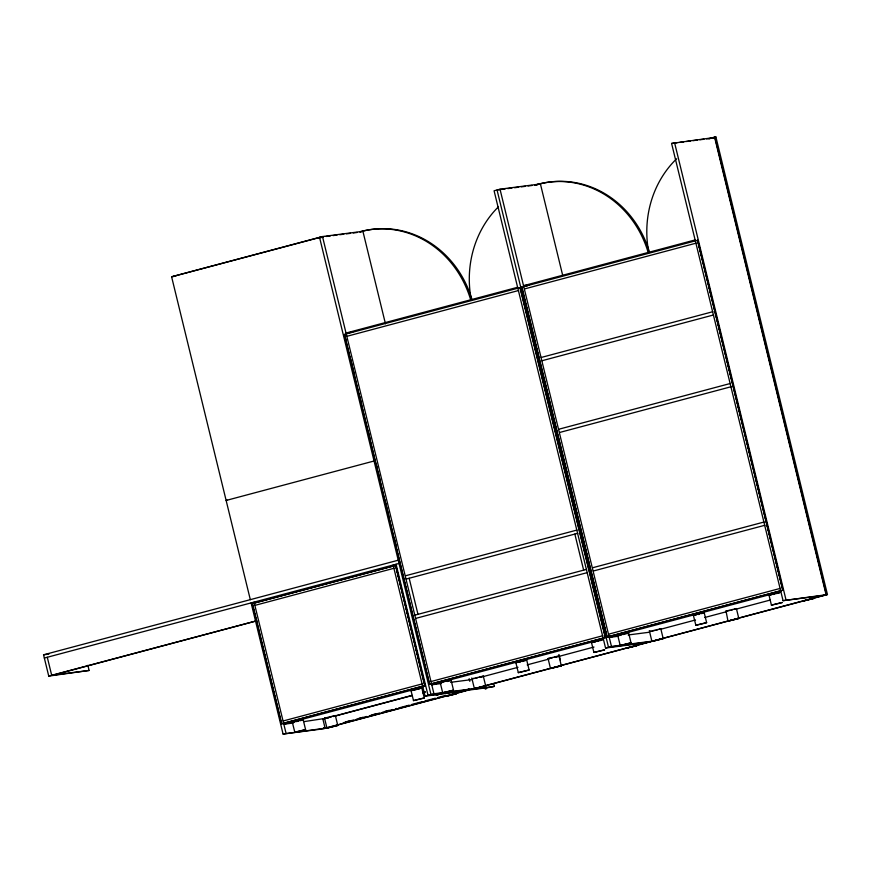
<?xml version="1.0" encoding="UTF-8"?>
<svg xmlns="http://www.w3.org/2000/svg" width="871" height="871" viewBox="0 0 871 871"><rect width="100%" height="100%" fill="white"/><g stroke="black" fill="none" stroke-linecap="round" stroke-linejoin="round"><path stroke-width="1.31" d="M294.823 732.282L292.351 722.32L296.967 720.938L303.173 719.696L305.59 729.637L294.768 732.25L305.59 729.615M303.173 719.718L302.618 719.969M324.535 718.161L335.357 715.527L337.774 725.478L326.952 728.102L324.535 718.183L328.051 717.573M335.302 715.592L332.624 716.441M326.952 728.102L337.774 725.445M413.496 700.556L411.025 690.67L416.708 689.026L421.847 688.046L424.264 697.987L413.442 700.622L424.264 697.965M421.847 688.068L420.693 688.504M442.697 692.815L440.28 682.875L445.419 681.351L451.102 680.24L453.519 690.191L442.697 692.815L453.519 690.159M482.719 676.342L483.285 676.07L485.702 686.021L474.88 688.645L485.702 685.989M526.705 660.098L515.882 662.7L518.299 672.652L529.122 670.017L526.705 660.076L525.202 660.643M558.768 654.97L561.305 665.858L550.483 668.482L548.066 658.53L558.888 655.907L558.061 656.266M550.483 668.482L561.305 665.825M593.968 652.412L604.735 649.831L593.913 652.488L591.496 642.537L602.318 639.902L600.413 640.599M617.789 635.525L628.612 632.89L631.029 642.842L620.206 645.476L617.789 635.558L618.758 635.46M620.206 645.476L631.029 642.809M659.282 629.298L660.795 628.72L663.212 638.672L652.39 641.306L663.158 638.628M695.864 625.324L693.392 615.362L698.531 613.848L704.214 612.727L706.631 622.678L695.809 625.28L706.631 622.645M704.214 612.759L701.482 613.652M725.576 611.192L736.398 608.557L738.815 618.508L727.993 621.143L726.055 611.202M736.343 608.633L734.503 609.243M727.993 621.143L738.815 618.475M438.276 694.666L436.153 695.156L438.298 694.655M449.948 680.708L451.102 680.24M482.131 676.538L479.671 677.224M301.671 720.263L300.016 720.731M449.207 680.926L446.997 681.525M626.303 633.696L628.612 632.89M556.994 656.592L554.783 657.191M419.539 688.841L417.742 689.32M523.972 660.991L522.099 661.481M776.66 593.597L779.828 592.563L769.006 595.22L771.423 605.138L782.245 602.514L771.423 605.138M658.062 629.646L656.179 630.136M250.315 599.662L171.609 276.793L322.499 236.553L362.913 231.316L385.461 323.816M562.644 275.16L540.423 183.966L500.008 189.203L494.086 190.782L605.552 648.024L645.966 642.787M823.476 595.437L783.062 600.674L671.595 143.443L714.971 137.411L826.427 594.653L737.846 618.279M320.887 237.162L171.609 276.793M173.329 276.575L175.92 275.835M359.952 232.111L362.913 231.316M540.423 183.966L534.761 185.109M713.001 137.945L714.971 137.411M517.614 287.278L346.016 333.049L352.755 332.178M695.123 239.939L523.525 285.699L528.915 285.002M344.099 334.518L520.194 287.582L605.487 637.507L429.403 684.443L344.448 334.573M521.609 287.18L697.704 240.244L782.996 590.157L606.913 637.093L521.609 287.18L607.131 637.06M347.028 336.271L518.626 290.5M524.538 288.922L696.136 243.151M541.25 357.458L712.848 311.698M542.045 360.714L713.632 314.943M374.062 460.999L226.133 500.455L227.483 500.281M558.747 429.251L730.344 383.48M559.541 432.495L731.139 386.724M87.862 665.302L89.114 670.452L48.743 676.092L43.55 654.807L398.243 560.205M44.345 658.051L399.027 563.45M252.144 603.581L395.695 565.333L425.026 685.64L281.475 723.888L252.144 603.581L281.703 723.866M252.274 603.668L395.619 565.464M255.083 605.334L394.128 568.24M405.429 575.796L577.016 530.036M406.213 579.041L577.811 533.281M48.743 676.092L256.847 620.762M53.044 675.123L255.541 621.121M415.01 615.122L586.608 569.351M592.52 567.772L764.117 522.001M415.805 618.366L587.392 572.595M593.314 571.017L764.901 525.257M283.271 720.948L422.315 683.866M431.189 681.492L602.786 635.732M608.698 634.153L780.296 588.382M281.551 723.757L424.896 685.553M422.881 687.143L283.837 724.226L293.266 723.006M603.353 638.998L431.755 684.769L441.183 683.55M780.862 591.659L609.265 637.43L618.693 636.2M330.773 717.062L322.901 719.163L325.101 728.189L453.649 693.893M333.397 716.365L412.103 695.374M422.598 692.576L425.222 691.879M328.182 717.944L304.044 721.613M333.43 716.539L412.135 695.548M422.631 692.75L425.255 692.053M481.336 677.094L518.016 667.306M527.184 664.867L549.459 658.922M556.003 657.18L593.989 647.044M660.164 629.395L695.526 619.967M704.693 617.517L725.652 611.932M736.137 609.134L770.193 600.054M251.109 602.906L283.075 734.035L326.451 728.004M393.115 565.029L425.081 696.158L433.954 693.784L474.368 688.558L471.799 677.986M605.552 648.024L611.464 646.445L651.878 641.208L649.309 630.637M783.062 600.674L827.45 594.566L715.897 136.965L714.558 137.139A99.817 91.215 82.6 0 0 708.929 138.859M345.798 721.885L349.717 720.84M358.852 718.401L362.772 717.356M371.917 714.917L375.837 713.872M384.971 711.433L388.891 710.388M454.847 692.804L469.251 689.146L454.891 692.978M343.228 722.756L353.67 719.969M356.283 719.272L366.735 716.485M369.348 715.788L379.789 713.001M382.402 712.304L392.854 709.517M398.733 707.949L409.185 705.162M411.787 704.465L422.239 701.688M424.852 700.992L435.293 698.204M437.906 697.508L445.745 695.417M456.273 693.196L464.145 691.095M468.456 690.137L323.489 728.798L283.075 734.035M471.407 689.342L649.94 641.916M560.336 665.629L827.45 594.566M473.084 689.081L561.349 665.542M738.858 618.192L650.593 641.731L608.502 647.229L497.047 189.998L505.126 188.953M493.748 683.746L494.39 686.37L491.429 687.154L428.042 695.363L396.076 564.234M624.997 634.055L622.928 634.567M598.693 641.067L597.179 641.448M732.783 609.722L731.259 610.103M331.263 716.811L329.129 717.334M486.029 688.623C488.783 687.829 482.97 689.386 485.811 688.558M699.609 614.142L697.987 614.534M298.568 721.101L296.401 721.624M437.057 693.937C434.128 694.808 439.757 693.218 437.057 694.045M485.593 687.655C482.719 688.515 488.707 686.849 485.702 687.742M774.689 594.109L773.045 594.49M416.164 689.712L414.019 690.213M477.602 677.747L475.969 678.128M654.567 630.528L652.488 630.996M520.477 661.884L518.887 662.243M552.66 657.714L551.06 658.073M729.626 610.495L727.231 611.007M595.535 641.84L593.554 642.275M621.306 634.948L619.847 635.253M696.397 614.893L694.688 615.242M294.866 721.961L292.351 722.353M771.064 594.926L769.049 595.231M550.134 658.269L548.066 658.563M441.935 682.679L440.28 682.897M474.118 678.52L472.463 678.727L483.285 676.103M592.781 642.417L591.496 642.569M412.31 690.551L411.025 690.703M650.942 631.29L649.973 631.388L660.795 628.753M516.851 662.646L515.937 662.744M671.595 143.443L676.985 142.746M679.674 142.387L683.724 141.864M686.413 141.516L690.453 140.993M693.153 140.645L697.192 140.122M699.881 139.774L703.931 139.251M706.621 138.903L710.66 138.38M507.826 188.604L511.865 188.071M514.554 187.722L518.604 187.2M521.294 186.851L525.333 186.329M528.033 185.98L532.072 185.458M323.577 236.814L319.537 237.337L430.993 694.579L494.39 686.37M326.266 236.466L330.316 235.943M333.005 235.595L337.044 235.072M339.744 234.724L343.784 234.201M346.473 233.853L350.523 233.33M353.212 232.982L357.252 232.459M317.926 237.957L323.315 237.26M524.342 286.407L527.042 286.058M521.958 287.223L606.978 636.962L782.996 590.157M395.695 565.333L424.678 685.586M43.55 654.807L48.896 654.11M89.114 670.452L51.694 675.297L47.295 657.267M605.487 637.507L429.468 684.301L344.23 334.606M628.133 634.981L649.679 632.194M425.026 685.64L395.467 565.355M450.623 682.331L472.169 679.532M425.081 696.158L465.495 690.921M395.423 708.656L396.773 708.471M281.475 723.888L252.503 603.636M323.598 727.808L324.948 727.633M529.122 669.995L518.299 672.652M714.558 137.139L826.1 594.741M674.557 142.648L786.012 599.89M697.627 240.374L782.877 590.07M697.475 240.265L782.779 590.19M500.008 189.203L611.464 646.445M519.965 287.615L605.269 637.528M574.849 534.065L583.646 570.146M559.106 654.883L560.391 660.164M469.164 678.705L469.817 681.34M409.174 578.257L417.971 614.327M322.499 236.553L433.954 693.784M344.611 334.518L345.896 339.788M350.708 359.516L351.993 364.786M352.635 367.41L354.562 375.303M359.69 396.359L361.617 404.253M368.346 431.885L370.273 439.779M376.043 463.437L377.317 468.652M377.949 471.265L379.854 479.094M384.949 499.987L386.855 507.815M387.497 510.428L388.771 515.643M394.498 539.138L396.403 546.977M344.328 334.497L429.621 684.41M254.071 602.111L286.036 733.24M648.808 252.536A99.817 91.215 82.6 0 1 676.647 158.772M712.511 137.945A99.817 91.215 82.6 0 1 715.897 136.965M537.701 184.314A99.817 91.215 82.6 0 1 648.242 252.677M539.051 184.14A99.817 91.215 82.6 0 1 649.592 252.503M471.298 299.874A99.817 91.215 82.6 0 1 498.288 206.96M534.783 185.12A99.817 91.215 82.6 0 1 537.048 184.489M536.133 184.946A99.817 91.215 82.6 0 1 538.387 184.314M360.191 231.653A99.817 91.215 82.6 0 1 470.732 300.027M362.674 231.185A99.817 91.215 82.6 0 1 471.712 298.622M445.68 696.386L456.448 693.795L445.68 696.386M626.151 648.253L636.919 645.661L626.151 648.253M803.661 600.903L814.429 598.312L803.661 600.903"/></g></svg>
